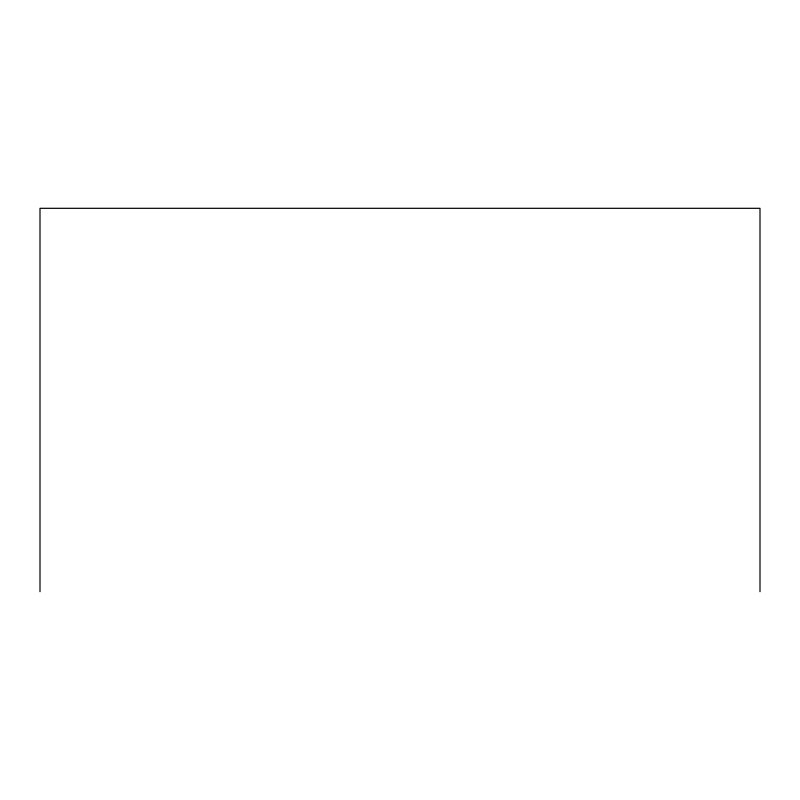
<?xml version="1.0" encoding="UTF-8"?>
<svg xmlns="http://www.w3.org/2000/svg" width="800" height="800" viewBox="0 0 800 800"><rect width="100%" height="100%" fill="white"/><g stroke="black" fill="none" stroke-linecap="round" stroke-linejoin="round"><path stroke-width="1.2" d="M760 591.69L760 208.31L40 208.31L40 591.69"/></g></svg>
